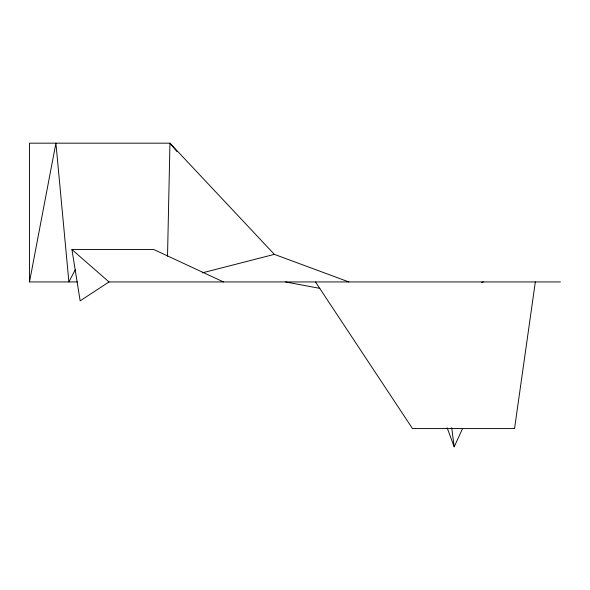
<?xml version="1.0" encoding="UTF-8"?>
<svg xmlns="http://www.w3.org/2000/svg" width="590" height="590" viewBox="0 0 590 590"><rect width="100%" height="100%" fill="white"/><g stroke="black" fill="none" stroke-linecap="round" stroke-linejoin="round"><path stroke-width="0.89" d="M167.523 256.207L169.957 143.171L29.5 143.171L29.5 281.939L77.393 281.939M535.329 281.939L514.554 428.569L412.499 428.569L315.466 281.939M29.5 281.939L55.91 143.171L68.89 281.939L75.24 269.792M447.176 427.846L454.204 446.829L462.634 428.414M481.617 282.404L483.387 281.939M202.473 272.823L274.357 254.364L348.86 281.939M71.936 249.563L109.01 281.939L80.152 300.841L71.936 249.563L153.879 249.563L223.47 281.939M108.302 281.939L560.5 281.939M285.531 281.939L319.846 288.37M274.357 254.364L169.957 143.171L177.037 151.667M451.704 427.698L454.204 446.829"/></g></svg>
